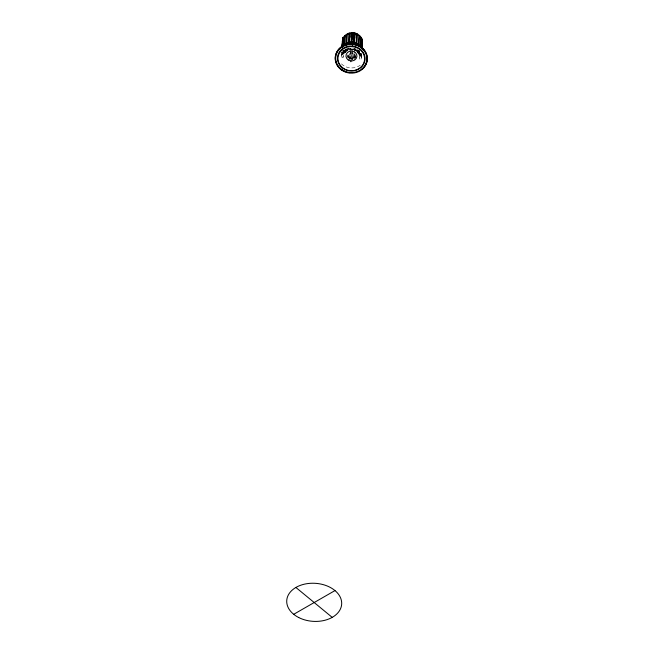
<?xml version="1.0" encoding="UTF-8"?>
<svg xmlns="http://www.w3.org/2000/svg" width="654" height="654" viewBox="0 0 654 654"><rect width="100%" height="100%" fill="white"/><g stroke="black" fill="none" stroke-linecap="round" stroke-linejoin="round"><path stroke-width="0.49" stroke-dasharray="3.27 2.45" d="M359.545 57.209L360.567 55.925L360.771 52.189M358.989 54.993L360.983 55.206L361.139 52.41M359.651 56.334L359.381 58.925L361.147 59.089L361.417 54.176M361.417 56.497L361.58 53.554M359.618 50.562L359.708 55.353M359.708 51.641L359.602 53.505L361.597 53.718L360.983 55.206M359.667 54.012L359.782 52.05M359.708 54.413L359.814 52.541M357.525 49.859A6.409 5.804 3.9 0 1 358.081 52.827L358.139 50.979M358.081 52.827L358.237 50.284M358.523 54.119L358.744 50.391M358.882 54.339L359.095 50.62M359.046 54.061L359.259 50.342M359.152 54.061L359.373 50.325M357.419 49.925L357.248 52.721L357.395 49.876L355.817 50.521L355.416 49.205M357.795 53.072L357.959 50.276M357.918 53.195L358.09 50.391M355.228 57.454L355.4 54.658M355.637 50.922L355.817 48.126M355.286 58.942L355.523 55.198M356.618 51.274L356.732 49.41M354.043 57.773L354.288 54.037M354.525 50.309L354.648 48.437L352.939 48.69L352.751 51.486M354.378 57.683L354.623 53.947M354.681 53.015L354.918 49.287M354.37 60.111L354.795 53.554M352.702 59.424L353.135 52.868M348.942 58.541L353.135 58.934L353.503 53.334M351.451 55.974L351.803 50.767M351.868 49.843L351.991 47.995M351.811 59.449L352.637 48.126M352.686 52.426L352.432 59.89M349.996 60.217L350.519 52.729M350.152 58.803L350.904 47.963M351.018 58.991L351.59 50.587M349.007 57.609L349.473 51.077M349.538 50.145L349.677 48.282L350.528 48.461L349.808 58.729M349.122 60.029L349.588 53.481M347.609 57.593L347.814 54.789M347.912 57.078L348.051 55.214M348.157 58.165L348.492 53.497M348.762 49.769L348.901 47.897L348.157 50.113M346.89 50.554L347.029 48.69M347.544 51.102L347.748 48.306M345.664 52.541L345.95 48.805M345.843 51.65L346.056 48.854M346.563 51.265L346.71 49.402M344.151 52.966L344.372 50.178M344.494 52.802L344.707 50.015M344.936 52.917L345.222 49.189M345.042 52.557L345.328 48.837M345.304 51.895L345.525 49.091M343.334 51.004L342.966 55.664L342.214 54.2L342.369 52.345M341.69 52.328L341.29 57.233L343.056 57.397L343.595 50.53M343.71 50.252L343.056 57.397M343.669 53.554L343.881 50.759M344.266 49.876L343.971 53.587L341.944 53.424L341.633 51.846M341.29 57.233L341.78 52.034M342.753 49.998L342.606 51.592L343.652 51.691M350.225 49.843L352.073 49.794L352.105 49.205M351.811 59.906L351.901 58.966M359.741 55.467L359.921 53.734L361.687 53.898L361.147 59.089M350.528 48.461L350.176 49.336L348.541 48.78M359.97 55.337L360.583 53.841M347.372 49.729L348.002 48.51M353.135 58.934L353.986 58.705M354.975 50.75L354.828 49.369L353.119 49.614L352.939 48.69M343.669 52.009L342.631 52.157L342.941 53.742M342.214 54.2L343.129 54.282M359.675 53.195L360.722 53.293M359.684 55.827L360.567 55.925M344.078 53.89L343.612 50.881M354.648 48.437L354.828 49.369M350.372 49.802A6.434 5.821 3.9 0 1 352.056 49.761M345.713 51.821A7.047 6.377 3.9 0 1 356.896 51.543M355.801 56.726A6.409 5.804 3.9 0 1 348.026 56.923M345.328 51.633A6.409 5.804 3.9 0 1 346.465 48.821M355.841 56.146A6.401 5.804 3.9 0 1 348.067 56.334M345.443 52.565A6.401 5.804 3.9 0 1 345.737 49.573M358.049 50.726A6.401 5.804 3.9 0 1 358.114 52.246M360.256 65.196A13.759 12.451 3.9 0 1 340.963 63.389M350.863 48.535L350.773 49.467L352.498 49.63L352.596 48.698L350.863 48.535"/><path stroke-width="0.98" d="M362.112 48.543L362.471 42.044L362.308 43.622M361.368 48.151L361.883 38.888L361.155 37.433L360.231 37.368M361.687 48.004L362.144 39.665L361.147 39.363M362.014 45.715L362.226 41.791M362.005 46.27L362.112 44.407M362.03 48.658L362.488 39.224L361.964 44.349M359.561 35.504L360.681 36.738L360.15 45.984L359.021 44.734L359.561 35.504L358.793 35.651M360.632 46.679L361.155 37.433M355.057 33.052L354.059 43.622L355.719 44.194L356.111 42.837L356.692 33.624L355.057 33.052L354.362 34.384L353.757 43.507M357.485 34.008L356.912 43.229L358.359 44.17L358.907 34.948L357.485 34.008L356.307 35.103L356.119 38.145M353.487 42.42L354.182 32.864L352.441 32.7L351.656 43.262M352.441 32.7L351.68 43.328L353.446 43.491L354.182 32.864M351.304 43.278L351.942 34.155L351.55 32.725L349.825 32.978L349.31 43.597L349.596 38.553M351.051 43.344L351.55 32.725M349.743 36.526L349.449 33.632L348.974 33.207L347.388 33.861L346.694 43.082L347.102 44.415M349.996 37.45L349.825 32.978M348.713 43.761L348.296 42.42L348.974 33.207M346.636 34.294L345.933 43.507L344.576 44.529L345.304 35.3L346.636 34.294L347.339 34.58M344.699 35.888L343.971 45.118L342.958 46.426L343.702 37.18L344.699 35.888L345.59 35.995M342.017 47.202L342.394 42.559M342.091 46.794L343.293 37.899L342.541 47.145M342.181 47.153L342.974 37.392L344.707 37.556M341.977 46.655L342.5 40.172L342.353 41.75M342.483 42.518L342.974 37.392M350.879 61.754L350.961 60.92M352.457 46.671L352.702 44.219M356.005 34.948L356.692 33.624M293.703 614.31L334.979 590.578M346.694 43.082L348.296 42.42M359.904 36.886L360.681 36.738M349.162 42.183L350.904 41.93M352.285 34.147L354.027 34.31M360.967 38.823L361.883 38.888M352.375 33.199L354.116 33.362M351.803 41.905L353.569 42.069M343.702 37.18L344.584 37.286M354.362 34.384L355.22 34.564M354.452 42.265L356.111 42.837M345.304 35.3L346.007 35.586M295.886 587.456L332.207 617.376M347.388 33.861L347.863 34.286M362.144 39.665L362.439 41.235M342.116 70.019A16.039 14.494 3.9 0 1 339.034 48.764A16.039 14.494 3.9 0 1 362.676 48.183A16.039 14.494 3.9 0 1 361.515 69.545M349.865 72.668A16.039 14.494 3.9 0 1 348.214 72.439M345.803 71.801A16.039 14.494 3.9 0 1 342.81 70.444M338.502 50.047A15.59 14.086 3.9 0 1 348.598 44.341M353.7 44.358A15.59 14.086 3.9 0 1 355.711 44.791M361.114 47.431A15.59 14.086 3.9 0 1 365.014 51.74M366.665 56.113A15.59 14.086 3.9 0 1 366.804 59.792M349.089 34.163A8.052 7.333 3.9 0 1 350.413 33.738M353.201 33.558A8.052 7.333 3.9 0 1 354.591 33.795M355.907 34.253A8.052 7.333 3.9 0 1 357.125 34.915M339.271 49.63A13.759 12.451 3.9 0 1 350.912 43.05A13.759 12.451 3.9 0 1 363.125 49.025M348.28 59.988A5.502 4.979 3.9 0 0 356.929 56.489A5.502 4.979 3.9 0 0 349.146 51.413A5.502 4.979 3.9 0 0 348.28 59.988M343.276 68.547A13.816 12.483 3.9 0 0 365.022 59.825A13.816 12.483 3.9 0 0 345.541 47.047A13.816 12.483 3.9 0 0 343.276 68.547M342.238 69.823A15.598 14.094 3.9 0 0 366.796 59.988A15.598 14.094 3.9 0 0 344.813 45.543A15.598 14.094 3.9 0 0 342.238 69.823M341.96 70.338A16.048 14.494 3.9 0 0 367.229 60.233A16.048 14.494 3.9 0 0 344.609 45.371A16.048 14.494 3.9 0 0 341.96 70.338M343.53 68.408A13.35 12.066 3.9 0 0 364.548 59.98A13.35 12.066 3.9 0 0 345.713 47.628A13.35 12.066 3.9 0 0 343.53 68.408M298.723 617.539A27.525 19.048 3.9 0 0 341.617 604.721A27.525 19.048 3.9 0 0 302.271 584.725A27.525 19.048 3.9 0 0 298.723 617.539"/></g></svg>
